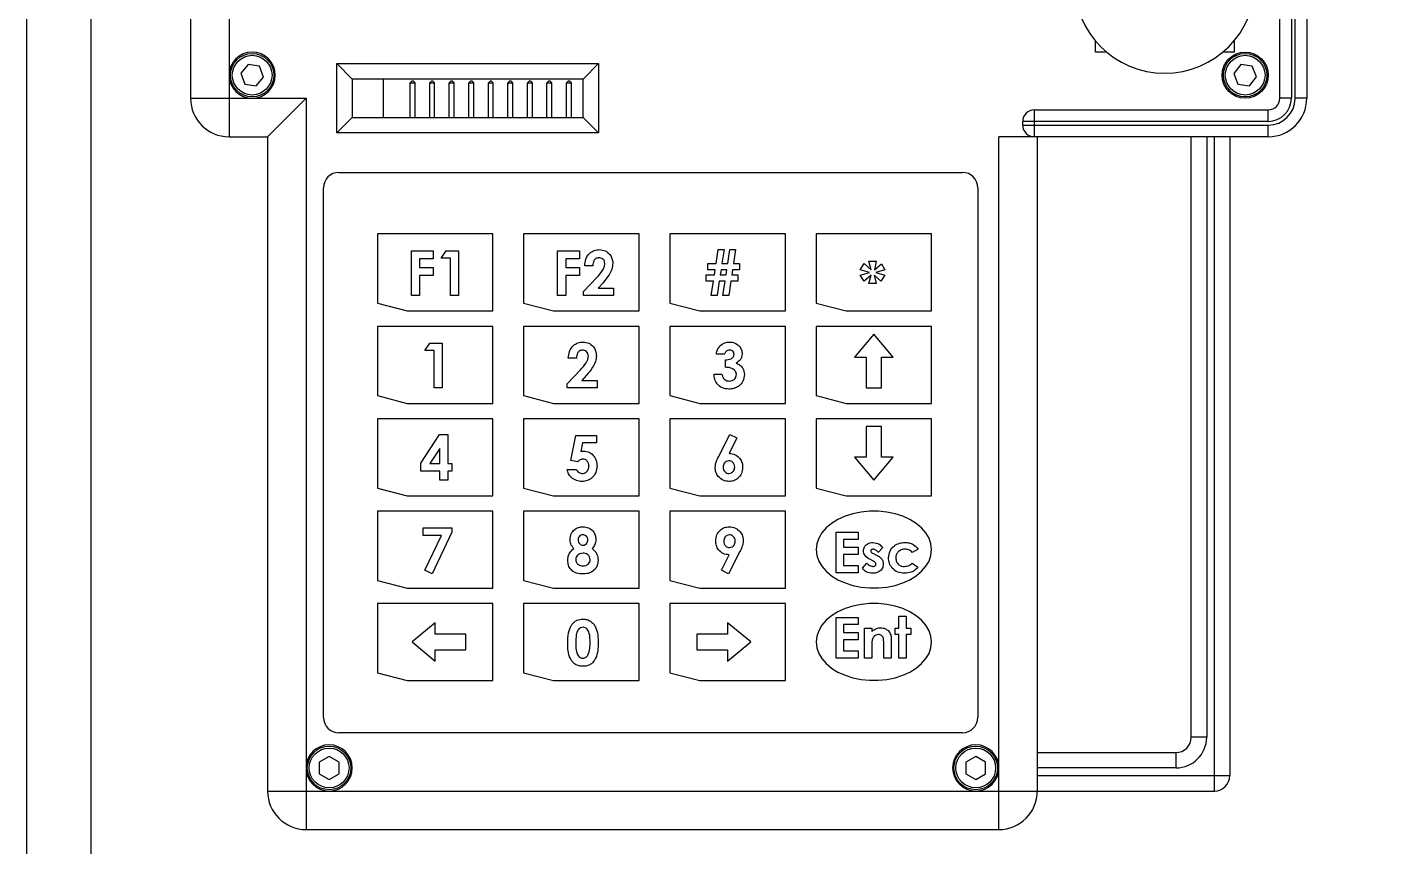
# Model space of a CAD drawing. Header units: millimetres. Extents: x 6 to 656, y 5 to 302.
# Drawn here: x 6 to 111, y 127.9 to 191.7 of the extents above; entities that cross this region are included whole.
import ezdxf

# ---------------------------------------------------------------- set-up
doc = ezdxf.new("R2010")
doc.units = ezdxf.units.MM

msp = doc.modelspace()

# ---------------------------------------------------------------- linework, layer by layer
at = {"color": 7, "linetype": 'Continuous', "lineweight": 25}
for p, q in [((21.74, 231.15), (21.74, 183.15)), ((18.74, 228.15), (18.74, 186.15)), ((103.64, 186.15), (103.64, 228.15)), ((104.54, 228.15), (104.54, 186.15)), ((104.84, 186.15), (104.84, 228.15)), ((105.74, 228.15), (105.74, 186.15)), ((89.27, 189.75), (89.27, 190.62)), ((100.07, 190.62), (100.07, 189.75)), ((90.13, 189.75), (89.27, 189.75)), ((100.07, 189.75), (99.2, 189.75)), ((23.22, 188.79), (22.65, 188.1)), ((22.65, 188.1), (22.97, 187.26)), ((24.1, 188.64), (23.22, 188.79)), ((24.42, 187.8), (24.1, 188.64)), ((30.14, 183.45), (30.14, 188.85)), ((30.14, 188.85), (50.54, 188.85)), ((30.14, 188.85), (31.34, 187.65)), ((50.54, 188.85), (49.34, 187.65)), ((50.54, 188.85), (50.54, 183.45)), ((100.61, 188.78), (100.05, 188.08)), ((100.05, 188.08), (100.38, 187.25)), ((101.49, 188.65), (100.61, 188.78)), ((101.82, 187.82), (101.49, 188.65)), ((22.97, 187.26), (23.85, 187.11)), ((23.85, 187.11), (24.42, 187.8)), ((49.34, 187.65), (31.34, 187.65)), ((31.34, 187.65), (31.34, 184.65)), ((33.74, 187.65), (33.74, 184.65)), ((35.99, 187.47), (35.85, 187.34)), ((35.85, 187.34), (36.24, 187.34)), ((35.85, 184.65), (35.85, 187.34)), ((36.11, 187.47), (35.99, 187.47)), ((36.11, 187.47), (36.24, 187.34)), ((36.24, 184.65), (36.24, 187.34)), ((37.51, 187.47), (37.38, 187.34)), ((37.38, 187.34), (37.76, 187.34)), ((37.38, 184.65), (37.38, 187.34)), ((37.63, 187.47), (37.51, 187.47)), ((37.63, 187.47), (37.76, 187.34)), ((37.76, 184.65), (37.76, 187.34)), ((39.03, 187.47), (38.9, 187.34)), ((38.9, 187.34), (39.29, 187.34)), ((38.9, 184.65), (38.9, 187.34)), ((39.15, 187.47), (39.03, 187.47)), ((39.15, 187.47), (39.29, 187.34)), ((39.29, 184.65), (39.29, 187.34)), ((40.56, 187.47), (40.43, 187.34)), ((40.43, 187.34), (40.81, 187.34)), ((40.43, 184.65), (40.43, 187.34)), ((40.68, 187.47), (40.56, 187.47)), ((40.68, 187.47), (40.81, 187.34)), ((40.81, 184.65), (40.81, 187.34)), ((42.08, 187.47), (41.95, 187.34)), ((41.95, 187.34), (42.33, 187.34)), ((41.95, 184.65), (41.95, 187.34)), ((42.2, 187.47), (42.08, 187.47)), ((42.2, 187.47), (42.33, 187.34)), ((42.33, 184.65), (42.33, 187.34)), ((43.61, 187.47), (43.47, 187.34)), ((43.47, 187.34), (43.86, 187.34)), ((43.47, 184.65), (43.47, 187.34)), ((43.73, 187.47), (43.61, 187.47)), ((43.73, 187.47), (43.86, 187.34)), ((43.86, 184.65), (43.86, 187.34)), ((45.13, 187.47), (45, 187.34)), ((45, 187.34), (45.38, 187.34)), ((45, 184.65), (45, 187.34)), ((45.25, 187.47), (45.13, 187.47)), ((45.25, 187.47), (45.38, 187.34)), ((45.38, 184.65), (45.38, 187.34)), ((46.65, 187.47), (46.52, 187.34)), ((46.52, 187.34), (46.91, 187.34)), ((46.52, 184.65), (46.52, 187.34)), ((46.77, 187.47), (46.65, 187.47)), ((46.77, 187.47), (46.91, 187.34)), ((46.91, 184.65), (46.91, 187.34)), ((48.18, 187.47), (48.05, 187.34)), ((48.05, 187.34), (48.43, 187.34)), ((48.05, 184.65), (48.05, 187.34)), ((48.3, 187.47), (48.18, 187.47)), ((48.3, 187.47), (48.43, 187.34)), ((48.43, 184.65), (48.43, 187.34)), ((49.34, 184.65), (49.34, 187.65)), ((100.38, 187.25), (101.27, 187.12)), ((101.27, 187.12), (101.82, 187.82)), ((18.74, 186.15), (27.74, 186.15)), ((27.74, 186.15), (24.74, 183.15)), ((27.74, 186.15), (27.74, 129.15)), ((104.54, 186.15), (103.64, 186.15)), ((105.74, 186.15), (104.84, 186.15)), ((84.5, 185.25), (84.5, 183.15)), ((84.5, 185.25), (102.74, 185.25)), ((102.74, 184.35), (102.74, 185.25)), ((31.34, 184.65), (30.14, 183.45)), ((31.34, 184.65), (49.34, 184.65)), ((49.34, 184.65), (50.54, 183.45)), ((102.74, 184.35), (83.6, 184.35)), ((83.6, 184.05), (83.6, 184.35)), ((83.6, 184.05), (102.74, 184.05)), ((102.74, 183.15), (102.74, 184.05)), ((21.74, 183.15), (24.74, 183.15)), ((24.74, 183.15), (24.74, 132.15)), ((50.54, 183.45), (30.14, 183.45)), ((102.74, 183.15), (81.74, 183.15)), ((81.74, 129.15), (81.74, 183.15)), ((84.74, 183.15), (84.74, 132.15)), ((96.74, 136.35), (96.74, 183.15)), ((97.94, 183.15), (97.94, 136.35)), ((98.54, 132.15), (98.54, 183.15)), ((99.74, 183.15), (99.74, 133.35)), ((30.3, 180.37), (78.9, 180.37)), ((29.1, 137.89), (29.1, 179.17)), ((80.1, 179.17), (80.1, 137.89)), ((42.3, 175.57), (33.3, 175.57)), ((33.3, 175.57), (33.3, 170.17)), ((42.3, 169.57), (42.3, 175.57)), ((53.7, 175.57), (44.7, 175.57)), ((44.7, 175.57), (44.7, 170.17)), ((53.7, 169.57), (53.7, 175.57)), ((56.1, 175.57), (56.1, 170.17)), ((65.1, 175.57), (56.1, 175.57)), ((65.1, 169.57), (65.1, 175.57)), ((67.5, 175.57), (67.5, 170.17)), ((76.5, 175.57), (67.5, 175.57)), ((76.5, 169.57), (76.5, 175.57)), ((59.71, 173.27), (59.87, 174.35)), ((59.87, 174.35), (60.32, 174.35)), ((60.32, 174.35), (60.16, 173.27)), ((60.61, 173.27), (60.77, 174.35)), ((60.77, 174.35), (61.22, 174.35)), ((61.22, 174.35), (61.06, 173.27)), ((35.95, 170.77), (35.95, 174.26)), ((35.95, 174.26), (37.66, 174.26)), ((37.66, 173.63), (36.58, 173.63)), ((36.58, 173.63), (36.58, 172.96)), ((37.66, 174.26), (37.66, 173.63)), ((38.28, 173.68), (38.66, 174.26)), ((39, 173.68), (38.28, 173.68)), ((38.66, 174.26), (39.63, 174.26)), ((39, 170.77), (39, 173.68)), ((39.63, 174.26), (39.63, 170.77)), ((47.35, 174.26), (49.06, 174.26)), ((47.35, 170.77), (47.35, 174.26)), ((49.06, 173.63), (47.98, 173.63)), ((47.98, 173.63), (47.98, 172.96)), ((49.06, 174.26), (49.06, 173.63)), ((59.07, 172.78), (59.07, 173.27)), ((59.07, 173.27), (59.71, 173.27)), ((60.16, 173.27), (60.61, 173.27)), ((61.06, 173.27), (61.53, 173.27)), ((61.53, 173.27), (61.53, 172.78)), ((70.94, 172.78), (71.25, 173.27)), ((71.25, 173.27), (71.78, 172.78)), ((71.61, 173.45), (72.19, 173.45)), ((71.78, 172.78), (71.61, 173.45)), ((72.19, 173.45), (72.04, 172.78)), ((72.04, 172.78), (72.59, 173.25)), ((72.59, 173.25), (72.86, 172.78)), ((36.58, 172.96), (37.66, 172.96)), ((37.66, 172.33), (36.58, 172.33)), ((36.58, 172.33), (36.58, 170.77)), ((37.66, 172.96), (37.66, 172.33)), ((47.98, 172.96), (49.06, 172.96)), ((49.06, 172.33), (47.98, 172.33)), ((47.98, 172.33), (47.98, 170.77)), ((49.06, 172.96), (49.06, 172.33)), ((50.09, 173.1), (49.46, 173.1)), ((58.94, 171.89), (58.94, 172.38)), ((58.94, 172.38), (59.58, 172.38)), ((59.64, 172.78), (59.07, 172.78)), ((59.58, 172.38), (59.64, 172.78)), ((60.09, 172.78), (60.03, 172.38)), ((60.03, 172.38), (60.48, 172.38)), ((60.54, 172.78), (60.09, 172.78)), ((60.48, 172.38), (60.54, 172.78)), ((60.99, 172.78), (60.93, 172.38)), ((60.93, 172.38), (61.4, 172.38)), ((61.53, 172.78), (60.99, 172.78)), ((61.4, 172.38), (61.4, 171.89)), ((71.65, 172.58), (70.94, 172.78)), ((70.94, 172.37), (71.65, 172.58)), ((71.25, 171.89), (70.94, 172.37)), ((71.78, 172.37), (71.25, 171.89)), ((71.61, 171.7), (71.78, 172.37)), ((72.55, 171.89), (72.03, 172.37)), ((72.03, 172.37), (72.19, 171.7)), ((72.86, 172.78), (72.15, 172.58)), ((72.15, 172.58), (72.86, 172.37)), ((72.86, 172.37), (72.55, 171.89)), ((49.37, 171.08), (50.4, 172.19)), ((50.89, 171.77), (50.52, 171.35)), ((50.52, 171.35), (51.7, 171.35)), ((51.7, 171.35), (51.7, 170.77)), ((59.5, 171.89), (58.94, 171.89)), ((59.33, 170.77), (59.5, 171.89)), ((59.95, 171.89), (59.79, 170.77)), ((60.4, 171.89), (59.95, 171.89)), ((60.23, 170.77), (60.4, 171.89)), ((60.85, 171.89), (60.69, 170.77)), ((61.4, 171.89), (60.85, 171.89)), ((72.19, 171.7), (71.61, 171.7)), ((33.3, 170.17), (35.63, 169.57)), ((36.58, 170.77), (35.95, 170.77)), ((39.63, 170.77), (39, 170.77)), ((44.7, 170.17), (47.03, 169.57)), ((47.98, 170.77), (47.35, 170.77)), ((49.37, 170.77), (49.37, 171.08)), ((51.7, 170.77), (49.37, 170.77)), ((56.1, 170.17), (58.43, 169.57)), ((59.79, 170.77), (59.33, 170.77)), ((60.69, 170.77), (60.23, 170.77)), ((67.5, 170.17), (69.83, 169.57)), ((35.63, 169.57), (42.3, 169.57)), ((47.03, 169.57), (53.7, 169.57)), ((58.43, 169.57), (65.1, 169.57)), ((69.83, 169.57), (76.5, 169.57)), ((33.3, 168.37), (33.3, 162.97)), ((42.3, 168.37), (33.3, 168.37)), ((42.3, 162.37), (42.3, 168.37)), ((53.7, 168.37), (44.7, 168.37)), ((44.7, 168.37), (44.7, 162.97)), ((53.7, 162.37), (53.7, 168.37)), ((65.1, 168.37), (56.1, 168.37)), ((56.1, 168.37), (56.1, 162.97)), ((65.1, 162.37), (65.1, 168.37)), ((67.5, 168.37), (67.5, 162.97)), ((76.5, 168.37), (67.5, 168.37)), ((76.5, 162.37), (76.5, 168.37)), ((37, 166.48), (37.38, 167.06)), ((37.38, 167.06), (38.35, 167.06)), ((38.35, 167.06), (38.35, 163.57)), ((72, 167.77), (70.5, 165.97)), ((73.5, 165.97), (72, 167.77)), ((37.72, 166.48), (37, 166.48)), ((37.72, 163.57), (37.72, 166.48)), ((60.34, 166.21), (59.72, 166.21)), ((70.5, 165.97), (71.4, 165.97)), ((71.4, 165.97), (71.4, 163.57)), ((72.6, 165.97), (73.5, 165.97)), ((72.6, 163.57), (72.6, 165.97)), ((48.09, 163.88), (49.13, 164.99)), ((48.81, 165.9), (48.18, 165.9)), ((60.43, 165.18), (60.43, 165.76)), ((48.09, 163.57), (48.09, 163.88)), ((49.61, 164.57), (49.24, 164.15)), ((49.24, 164.15), (50.42, 164.15)), ((50.42, 164.15), (50.42, 163.57)), ((59.54, 164.64), (60.16, 164.64)), ((33.3, 162.97), (35.63, 162.37)), ((38.35, 163.57), (37.72, 163.57)), ((44.7, 162.97), (47.03, 162.37)), ((50.42, 163.57), (48.09, 163.57)), ((56.1, 162.97), (58.43, 162.37)), ((67.5, 162.97), (69.83, 162.37)), ((71.4, 163.57), (72.6, 163.57)), ((35.63, 162.37), (42.3, 162.37)), ((47.03, 162.37), (53.7, 162.37)), ((58.43, 162.37), (65.1, 162.37)), ((69.83, 162.37), (76.5, 162.37)), ((33.3, 161.17), (33.3, 155.77)), ((42.3, 161.17), (33.3, 161.17)), ((42.3, 155.17), (42.3, 161.17)), ((44.7, 161.17), (44.7, 155.77)), ((53.7, 161.17), (44.7, 161.17)), ((53.7, 155.17), (53.7, 161.17)), ((65.1, 161.17), (56.1, 161.17)), ((56.1, 161.17), (56.1, 155.77)), ((65.1, 155.17), (65.1, 161.17)), ((76.5, 161.17), (67.5, 161.17)), ((67.5, 161.17), (67.5, 155.77)), ((76.5, 155.17), (76.5, 161.17)), ((36.69, 157.72), (38.14, 159.95)), ((38.14, 159.95), (38.8, 159.95)), ((38.8, 159.95), (38.8, 157.67)), ((48.37, 157.92), (48.78, 159.86)), ((48.78, 159.86), (50.37, 159.86)), ((50.37, 159.86), (50.37, 159.28)), ((59.89, 158.21), (60.78, 159.95)), ((61.33, 159.67), (60.72, 158.47)), ((60.78, 159.95), (61.33, 159.67)), ((72.6, 160.57), (71.4, 160.57)), ((71.4, 160.57), (71.4, 158.17)), ((72.6, 158.17), (72.6, 160.57)), ((38.17, 158.85), (37.4, 157.67)), ((38.17, 157.67), (38.17, 158.85)), ((49.28, 159.28), (49.15, 158.62)), ((50.37, 159.28), (49.28, 159.28)), ((36.69, 157.08), (36.69, 157.72)), ((37.4, 157.67), (38.17, 157.67)), ((38.8, 157.67), (39.11, 157.67)), ((39.11, 157.67), (39.11, 157.08)), ((48.9, 157.8), (48.37, 157.92)), ((70.5, 158.17), (72, 156.37)), ((71.4, 158.17), (70.5, 158.17)), ((72, 156.37), (73.5, 158.17)), ((73.5, 158.17), (72.6, 158.17)), ((38.17, 157.08), (36.69, 157.08)), ((38.17, 156.37), (38.17, 157.08)), ((39.11, 157.08), (38.8, 157.08)), ((38.8, 157.08), (38.8, 156.37)), ((48.09, 157.22), (48.81, 157.22)), ((33.3, 155.77), (35.63, 155.17)), ((38.8, 156.37), (38.17, 156.37)), ((44.7, 155.77), (47.03, 155.17)), ((56.1, 155.77), (58.43, 155.17)), ((67.5, 155.77), (69.83, 155.17)), ((35.63, 155.17), (42.3, 155.17)), ((47.03, 155.17), (53.7, 155.17)), ((58.43, 155.17), (65.1, 155.17)), ((69.83, 155.17), (76.5, 155.17)), ((33.3, 153.97), (33.3, 148.57)), ((42.3, 153.97), (33.3, 153.97)), ((42.3, 147.97), (42.3, 153.97)), ((44.7, 153.97), (44.7, 148.57)), ((53.7, 153.97), (44.7, 153.97)), ((53.7, 147.97), (53.7, 153.97)), ((56.1, 153.97), (56.1, 148.57)), ((65.1, 153.97), (56.1, 153.97)), ((65.1, 147.97), (65.1, 153.97)), ((36.87, 152.08), (36.87, 152.66)), ((36.87, 152.66), (39.11, 152.66)), ((39.11, 152.33), (37.57, 149.08)), ((39.11, 152.66), (39.11, 152.33)), ((69.07, 152.34), (70.78, 152.34)), ((69.07, 149.17), (69.07, 152.34)), ((70.78, 152.34), (70.78, 151.77)), ((38.3, 152.08), (36.87, 152.08)), ((37.01, 149.36), (38.3, 152.08)), ((69.64, 151.77), (69.64, 151.16)), ((70.78, 151.77), (69.64, 151.77)), ((60.11, 149.36), (60.72, 150.56)), ((61.56, 150.82), (60.67, 149.08)), ((69.64, 151.16), (70.78, 151.16)), ((70.78, 150.59), (69.64, 150.59)), ((69.64, 150.59), (69.64, 149.74)), ((70.78, 151.16), (70.78, 150.59)), ((71.92, 150.09), (71.73, 150.19)), ((71.96, 150.67), (72.16, 150.56)), ((72.69, 151.13), (72.34, 150.75)), ((75.46, 151.01), (74.99, 150.75)), ((37.57, 149.08), (37.01, 149.36)), ((60.67, 149.08), (60.11, 149.36)), ((70.78, 149.17), (69.07, 149.17)), ((69.64, 149.74), (70.78, 149.74)), ((70.78, 149.74), (70.78, 149.17)), ((71.1, 149.52), (71.45, 149.9)), ((74.98, 149.9), (75.42, 149.6)), ((33.3, 148.57), (35.63, 147.97)), ((44.7, 148.57), (47.03, 147.97)), ((56.1, 148.57), (58.43, 147.97)), ((35.63, 147.97), (42.3, 147.97)), ((47.03, 147.97), (53.7, 147.97)), ((58.43, 147.97), (65.1, 147.97)), ((42.3, 146.77), (33.3, 146.77)), ((33.3, 146.77), (33.3, 141.37)), ((42.3, 140.77), (42.3, 146.77)), ((44.7, 146.77), (44.7, 141.37)), ((53.7, 146.77), (44.7, 146.77)), ((53.7, 140.77), (53.7, 146.77)), ((56.1, 146.77), (56.1, 141.37)), ((65.1, 146.77), (56.1, 146.77)), ((65.1, 140.77), (65.1, 146.77)), ((37.8, 145.27), (36, 143.77)), ((37.8, 144.37), (37.8, 145.27)), ((60.6, 145.27), (60.6, 144.37)), ((62.4, 143.77), (60.6, 145.27)), ((69.07, 142.52), (69.07, 145.69)), ((69.07, 145.69), (70.78, 145.69)), ((69.64, 145.12), (69.64, 144.51)), ((70.78, 145.12), (69.64, 145.12)), ((70.78, 145.69), (70.78, 145.12)), ((73.95, 145.77), (74.52, 145.77)), ((73.95, 144.84), (73.95, 145.77)), ((74.52, 145.77), (74.52, 144.84)), ((40.2, 144.37), (37.8, 144.37)), ((40.2, 143.17), (40.2, 144.37)), ((58.2, 144.37), (58.2, 143.17)), ((60.6, 144.37), (58.2, 144.37)), ((69.64, 144.51), (70.78, 144.51)), ((70.78, 143.94), (69.64, 143.94)), ((69.64, 143.94), (69.64, 143.09)), ((70.78, 144.51), (70.78, 143.94)), ((71.27, 144.84), (71.84, 144.84)), ((71.27, 142.52), (71.27, 144.84)), ((71.84, 144.84), (71.84, 144.59)), ((73.34, 144.04), (73.34, 142.52)), ((73.67, 144.84), (73.95, 144.84)), ((73.67, 144.35), (73.67, 144.84)), ((73.95, 144.35), (73.67, 144.35)), ((73.95, 142.52), (73.95, 144.35)), ((74.52, 144.84), (74.89, 144.84)), ((74.89, 144.35), (74.52, 144.35)), ((74.52, 144.35), (74.52, 142.52)), ((74.89, 144.84), (74.89, 144.35)), ((36, 143.77), (37.8, 142.27)), ((37.8, 143.17), (40.2, 143.17)), ((37.8, 142.27), (37.8, 143.17)), ((58.2, 143.17), (60.6, 143.17)), ((60.6, 142.27), (62.4, 143.77)), ((60.6, 143.17), (60.6, 142.27)), ((69.64, 143.09), (70.78, 143.09)), ((70.78, 143.09), (70.78, 142.52)), ((71.84, 143.44), (71.84, 142.52)), ((72.77, 142.52), (72.77, 143.52)), ((70.78, 142.52), (69.07, 142.52)), ((71.84, 142.52), (71.27, 142.52)), ((73.34, 142.52), (72.77, 142.52)), ((74.52, 142.52), (73.95, 142.52)), ((33.3, 141.37), (35.63, 140.77)), ((35.63, 140.77), (42.3, 140.77)), ((44.7, 141.37), (47.03, 140.77)), ((47.03, 140.77), (53.7, 140.77)), ((56.1, 141.37), (58.43, 140.77)), ((58.43, 140.77), (65.1, 140.77)), ((78.9, 136.69), (30.3, 136.69)), ((97.94, 136.35), (96.74, 136.35)), ((29.54, 134.84), (28.76, 134.4)), ((30.31, 134.4), (29.54, 134.84)), ((79.94, 134.84), (79.16, 134.4)), ((80.71, 134.4), (79.94, 134.84)), ((84.74, 135.15), (95.54, 135.15)), ((95.54, 135.15), (95.54, 133.95)), ((28.76, 134.4), (28.76, 133.5)), ((28.76, 133.5), (29.54, 133.06)), ((29.54, 133.06), (30.31, 133.5)), ((30.31, 133.5), (30.31, 134.4)), ((79.16, 134.4), (79.16, 133.5)), ((79.16, 133.5), (79.94, 133.06)), ((79.94, 133.06), (80.71, 133.5)), ((80.71, 133.5), (80.71, 134.4)), ((95.54, 133.95), (84.74, 133.95)), ((84.74, 133.35), (99.74, 133.35)), ((24.74, 132.15), (98.54, 132.15)), ((27.74, 129.15), (81.74, 129.15))]:
    msp.add_line(p, q, dxfattribs=at)
for points in [[(215.99, 301.96), (215.99, 4.96), (5.99, 4.96), (5.99, 301.96)], [(210.99, 296.96), (210.99, 9.96), (10.99, 9.96), (10.99, 296.96)]]:
    msp.add_lwpolyline(points, close=True)
at = {"color": 7, "linetype": 'Continuous', "lineweight": 25, "flags": 128}
for points in [[(76.5, 150.97), (76.45, 151.41), (76.3, 151.85), (76.06, 152.27), (75.72, 152.66), (75.3, 153.01), (74.81, 153.31), (74.25, 153.57), (73.65, 153.76), (73, 153.89), (72.34, 153.96), (71.67, 153.96), (71, 153.89), (70.36, 153.76), (69.75, 153.57), (69.2, 153.31), (68.7, 153.01), (68.28, 152.66), (67.95, 152.27), (67.7, 151.85), (67.55, 151.41), (67.5, 150.97), (67.55, 150.52), (67.7, 150.08), (67.95, 149.67), (68.28, 149.28), (68.7, 148.93), (69.2, 148.62), (69.75, 148.37), (70.36, 148.17), (71, 148.04), (71.67, 147.98), (72.34, 147.98), (73, 148.04), (73.65, 148.17), (74.25, 148.37), (74.81, 148.62), (75.3, 148.93), (75.72, 149.28), (76.06, 149.67), (76.3, 150.08), (76.45, 150.52), (76.5, 150.97)], [(76.5, 143.77), (76.45, 144.21), (76.3, 144.65), (76.06, 145.07), (75.72, 145.46), (75.3, 145.81), (74.81, 146.11), (74.25, 146.37), (73.65, 146.56), (73, 146.69), (72.34, 146.76), (71.67, 146.76), (71, 146.69), (70.36, 146.56), (69.75, 146.37), (69.2, 146.11), (68.7, 145.81), (68.28, 145.46), (67.95, 145.07), (67.7, 144.65), (67.55, 144.21), (67.5, 143.77), (67.55, 143.32), (67.7, 142.88), (67.95, 142.47), (68.28, 142.08), (68.7, 141.73), (69.2, 141.42), (69.75, 141.17), (70.36, 140.97), (71, 140.84), (71.67, 140.78), (72.34, 140.78), (73, 140.84), (73.65, 140.97), (74.25, 141.17), (74.81, 141.42), (75.3, 141.73), (75.72, 142.08), (76.06, 142.47), (76.3, 142.88), (76.45, 143.32), (76.5, 143.77)]]:
    msp.add_lwpolyline(points, dxfattribs=at)
at = {"color": 7, "linetype": 'Continuous', "lineweight": 25}
for centre, radius in [((23.54, 187.95), 1.7), ((23.54, 187.95), 1.55), ((100.94, 187.95), 1.8), ((100.94, 187.95), 1.7), ((100.94, 187.95), 1.55), ((29.54, 133.95), 1.7), ((29.54, 133.95), 1.55), ((79.94, 133.95), 1.7), ((79.94, 133.95), 1.55)]:
    msp.add_circle(centre, radius, dxfattribs=at)
for centre, radius, start, end in [((94.67, 195.15), 7.05, 180, 0), ((23.54, 187.95), 1.8, 270, 180), ((23.54, 187.95), 1.8, 180, 270), ((21.74, 186.15), 3, 180, 270), ((102.74, 186.15), 2.1, 270, 0), ((102.74, 186.15), 1.8, 270, 0), ((102.74, 186.15), 0.9, 270, 0), ((102.74, 186.15), 3, 270, 0), ((84.5, 184.35), 0.9, 90, 180), ((84.5, 184.05), 0.9, 180, 270), ((30.3, 179.17), 1.2, 90, 180), ((78.9, 179.17), 1.2, 0, 90), ((30.3, 137.89), 1.2, 180, 270), ((78.9, 137.89), 1.2, 270, 0), ((29.54, 133.95), 1.8, 270, 180), ((79.94, 133.95), 1.8, 0, 270), ((95.54, 136.35), 2.4, 270, 0), ((95.54, 136.35), 1.2, 270, 0), ((29.54, 133.95), 1.8, 180, 270), ((79.94, 133.95), 1.8, 270, 0), ((98.54, 133.35), 1.2, 270, 0), ((27.74, 132.15), 3, 180, 270), ((81.74, 132.15), 3, 270, 0)]:
    msp.add_arc(centre, radius, start, end, dxfattribs=at)
for points, knots in [([(49.46, 173.1), (49.48, 173.27), (49.52, 173.63), (49.79, 174.06), (50.19, 174.31), (50.47, 174.34), (50.61, 174.35)], [0, 0, 0, 0, 0.280638, 0.559928, 0.779782, 1, 1, 1, 1]), ([(50.61, 174.35), (50.76, 174.33), (51.07, 174.3), (51.41, 174.01), (51.61, 173.66), (51.64, 173.42), (51.65, 173.3)], [0, 0, 0, 0, 0.279748, 0.558964, 0.779633, 1, 1, 1, 1]), ([(50.57, 173.72), (50.49, 173.71), (50.32, 173.68), (50.13, 173.44), (50.1, 173.22), (50.09, 173.1)], [0, 0, 0, 0, 0.278755, 0.559273, 1, 1, 1, 1]), ([(50.4, 172.19), (50.57, 172.36), (50.79, 172.6), (50.99, 172.98), (51.01, 173.17), (51.03, 173.26)], [0, 0, 0, 0, 0.560364, 0.780481, 1, 1, 1, 1]), ([(51.03, 173.26), (51.02, 173.33), (51.01, 173.46), (50.89, 173.62), (50.73, 173.71), (50.62, 173.72), (50.57, 173.72)], [0, 0, 0, 0, 0.279841, 0.559185, 0.779391, 1, 1, 1, 1]), ([(51.65, 173.3), (51.63, 173.14), (51.6, 172.81), (51.32, 172.29), (51.05, 171.96), (50.89, 171.77)], [0, 0, 0, 0, 0.27944, 0.559475, 1, 1, 1, 1]), ([(48.18, 165.9), (48.2, 166.07), (48.24, 166.43), (48.51, 166.86), (48.91, 167.11), (49.19, 167.14), (49.33, 167.15)], [0, 0, 0, 0, 0.280638, 0.559928, 0.779782, 1, 1, 1, 1]), ([(49.33, 167.15), (49.48, 167.13), (49.79, 167.1), (50.14, 166.81), (50.33, 166.46), (50.36, 166.22), (50.37, 166.1)], [0, 0, 0, 0, 0.279748, 0.558964, 0.779633, 1, 1, 1, 1]), ([(59.98, 166.82), (60.11, 166.93), (60.34, 167.12), (60.63, 167.14), (60.75, 167.15)], [0, 0, 0, 0, 0.558864, 1, 1, 1, 1]), ([(60.75, 167.15), (60.89, 167.14), (61.17, 167.11), (61.49, 166.86), (61.7, 166.56), (61.72, 166.34), (61.73, 166.23)], [0, 0, 0, 0, 0.279898, 0.559568, 0.779842, 1, 1, 1, 1]), ([(49.29, 166.52), (49.21, 166.51), (49.04, 166.48), (48.85, 166.24), (48.82, 166.02), (48.81, 165.9)], [0, 0, 0, 0, 0.278755, 0.559273, 1, 1, 1, 1]), ([(49.13, 164.99), (49.29, 165.16), (49.51, 165.4), (49.71, 165.78), (49.74, 165.97), (49.75, 166.06)], [0, 0, 0, 0, 0.560364, 0.780481, 1, 1, 1, 1]), ([(49.75, 166.06), (49.74, 166.13), (49.73, 166.26), (49.61, 166.42), (49.45, 166.51), (49.35, 166.52), (49.29, 166.52)], [0, 0, 0, 0, 0.279841, 0.559185, 0.779391, 1, 1, 1, 1]), ([(50.37, 166.1), (50.36, 165.94), (50.32, 165.61), (50.04, 165.09), (49.77, 164.76), (49.61, 164.57)], [0, 0, 0, 0, 0.27944, 0.559475, 1, 1, 1, 1]), ([(59.72, 166.21), (59.74, 166.34), (59.78, 166.56), (59.92, 166.74), (59.98, 166.82)], [0, 0, 0, 0, 0.560124, 1, 1, 1, 1]), ([(60.75, 166.52), (60.7, 166.52), (60.6, 166.51), (60.44, 166.4), (60.38, 166.28), (60.34, 166.21)], [0, 0, 0, 0, 0.280786, 0.561822, 1, 1, 1, 1]), ([(60.43, 165.76), (60.5, 165.77), (60.65, 165.78), (60.87, 165.84), (61.02, 165.95), (61.09, 166.08), (61.1, 166.16), (61.1, 166.19)], [0, 0, 0, 0, 0.250883, 0.501036, 0.749954, 0.875071, 1, 1, 1, 1]), ([(61.1, 166.19), (61.1, 166.24), (61.09, 166.35), (60.99, 166.46), (60.87, 166.52), (60.79, 166.52), (60.75, 166.52)], [0, 0, 0, 0, 0.279483, 0.558999, 0.779295, 1, 1, 1, 1]), ([(61.73, 166.23), (61.72, 166.15), (61.71, 165.98), (61.56, 165.7), (61.38, 165.58), (61.26, 165.5)], [0, 0, 0, 0, 0.280577, 0.561016, 1, 1, 1, 1]), ([(61.28, 164.61), (61.28, 164.66), (61.27, 164.76), (61.18, 164.93), (60.99, 165.08), (60.72, 165.17), (60.53, 165.17), (60.43, 165.18)], [0, 0, 0, 0, 0.125085, 0.250116, 0.499191, 0.749259, 1, 1, 1, 1]), ([(61.26, 165.5), (61.37, 165.46), (61.57, 165.37), (61.85, 165.07), (61.89, 164.78), (61.91, 164.61)], [0, 0, 0, 0, 0.281058, 0.561784, 1, 1, 1, 1]), ([(60.7, 163.48), (60.53, 163.49), (60.18, 163.53), (59.79, 163.84), (59.58, 164.24), (59.55, 164.51), (59.54, 164.64)], [0, 0, 0, 0, 0.279836, 0.558867, 0.779159, 1, 1, 1, 1]), ([(60.16, 164.64), (60.18, 164.56), (60.21, 164.4), (60.35, 164.22), (60.54, 164.12), (60.67, 164.11), (60.73, 164.1)], [0, 0, 0, 0, 0.280478, 0.559285, 0.77945, 1, 1, 1, 1]), ([(61.91, 164.61), (61.89, 164.43), (61.84, 164.09), (61.51, 163.71), (61.11, 163.51), (60.83, 163.49), (60.7, 163.48)], [0, 0, 0, 0, 0.279288, 0.558901, 0.779272, 1, 1, 1, 1]), ([(60.73, 164.1), (60.81, 164.11), (60.97, 164.13), (61.15, 164.26), (61.26, 164.43), (61.28, 164.55), (61.28, 164.61)], [0, 0, 0, 0, 0.280064, 0.559769, 0.77991, 1, 1, 1, 1]), ([(49.15, 158.62), (49.18, 158.63), (49.26, 158.65), (49.33, 158.65), (49.36, 158.65)], [0, 0, 0, 0, 0.559978, 1, 1, 1, 1]), ([(49.36, 158.65), (49.53, 158.63), (49.86, 158.59), (50.21, 158.26), (50.39, 157.88), (50.41, 157.62), (50.42, 157.49)], [0, 0, 0, 0, 0.279289, 0.55876, 0.779156, 1, 1, 1, 1]), ([(49.31, 158.02), (49.27, 158.02), (49.18, 158.01), (49.03, 157.93), (48.95, 157.85), (48.9, 157.8)], [0, 0, 0, 0, 0.279732, 0.559865, 1, 1, 1, 1]), ([(49.79, 157.47), (49.79, 157.55), (49.77, 157.7), (49.66, 157.88), (49.49, 158), (49.37, 158.02), (49.31, 158.02)], [0, 0, 0, 0, 0.280345, 0.559895, 0.780024, 1, 1, 1, 1]), ([(59.63, 157.37), (59.65, 157.53), (59.69, 157.83), (59.83, 158.09), (59.89, 158.21)], [0, 0, 0, 0, 0.558448, 1, 1, 1, 1]), ([(60.69, 157.89), (60.62, 157.88), (60.49, 157.86), (60.34, 157.72), (60.26, 157.56), (60.26, 157.45), (60.25, 157.4)], [0, 0, 0, 0, 0.279088, 0.558663, 0.779221, 1, 1, 1, 1]), ([(61.15, 157.4), (61.14, 157.47), (61.13, 157.61), (61.01, 157.77), (60.86, 157.88), (60.75, 157.88), (60.69, 157.89)], [0, 0, 0, 0, 0.280039, 0.559763, 0.779845, 1, 1, 1, 1]), ([(60.72, 158.47), (60.88, 158.45), (61.2, 158.41), (61.55, 158.1), (61.75, 157.74), (61.77, 157.49), (61.77, 157.36)], [0, 0, 0, 0, 0.279337, 0.559073, 0.779391, 1, 1, 1, 1]), ([(49.25, 156.28), (49.1, 156.29), (48.8, 156.32), (48.43, 156.56), (48.19, 156.87), (48.12, 157.1), (48.09, 157.22)], [0, 0, 0, 0, 0.279869, 0.559369, 0.779507, 1, 1, 1, 1]), ([(48.81, 157.22), (48.84, 157.17), (48.89, 157.07), (49.05, 156.94), (49.2, 156.92), (49.29, 156.9)], [0, 0, 0, 0, 0.281088, 0.561804, 1, 1, 1, 1]), ([(50.42, 157.49), (50.4, 157.32), (50.37, 156.96), (50.05, 156.56), (49.67, 156.32), (49.39, 156.29), (49.25, 156.28)], [0, 0, 0, 0, 0.279848, 0.559562, 0.779724, 1, 1, 1, 1]), ([(49.29, 156.9), (49.37, 156.92), (49.53, 156.94), (49.69, 157.1), (49.78, 157.28), (49.79, 157.41), (49.79, 157.47)], [0, 0, 0, 0, 0.279088, 0.558757, 0.779144, 1, 1, 1, 1]), ([(60.71, 156.28), (60.55, 156.3), (60.22, 156.33), (59.88, 156.64), (59.66, 156.99), (59.64, 157.24), (59.63, 157.37)], [0, 0, 0, 0, 0.279543, 0.559138, 0.779593, 1, 1, 1, 1]), ([(60.25, 157.4), (60.26, 157.33), (60.27, 157.19), (60.39, 157.03), (60.53, 156.92), (60.64, 156.91), (60.69, 156.9)], [0, 0, 0, 0, 0.280128, 0.559793, 0.780049, 1, 1, 1, 1]), ([(60.69, 156.9), (60.76, 156.91), (60.9, 156.93), (61.05, 157.07), (61.14, 157.23), (61.14, 157.35), (61.15, 157.4)], [0, 0, 0, 0, 0.279201, 0.559004, 0.779409, 1, 1, 1, 1]), ([(61.77, 157.36), (61.76, 157.21), (61.72, 156.89), (61.43, 156.53), (61.08, 156.31), (60.83, 156.29), (60.71, 156.28)], [0, 0, 0, 0, 0.279673, 0.559389, 0.779631, 1, 1, 1, 1]), ([(48.32, 151.77), (48.33, 151.92), (48.37, 152.21), (48.64, 152.55), (48.98, 152.72), (49.21, 152.74), (49.33, 152.75)], [0, 0, 0, 0, 0.279755, 0.558896, 0.779243, 1, 1, 1, 1]), ([(49.33, 152.75), (49.48, 152.74), (49.77, 152.71), (50.11, 152.44), (50.3, 152.11), (50.32, 151.88), (50.33, 151.76)], [0, 0, 0, 0, 0.279881, 0.559084, 0.779553, 1, 1, 1, 1]), ([(59.67, 151.66), (59.69, 151.82), (59.72, 152.14), (60.01, 152.49), (60.36, 152.72), (60.61, 152.74), (60.74, 152.75)], [0, 0, 0, 0, 0.279686, 0.559372, 0.779641, 1, 1, 1, 1]), ([(60.74, 152.75), (60.9, 152.73), (61.22, 152.69), (61.57, 152.39), (61.78, 152.03), (61.81, 151.78), (61.82, 151.66)], [0, 0, 0, 0, 0.279523, 0.559183, 0.779608, 1, 1, 1, 1]), ([(48.61, 151.05), (48.51, 151.17), (48.35, 151.38), (48.33, 151.65), (48.32, 151.77)], [0, 0, 0, 0, 0.559572, 1, 1, 1, 1]), ([(49.31, 152.12), (49.26, 152.12), (49.14, 152.1), (49.02, 151.99), (48.95, 151.86), (48.94, 151.77), (48.94, 151.73)], [0, 0, 0, 0, 0.279499, 0.558852, 0.779278, 1, 1, 1, 1]), ([(48.94, 151.73), (48.95, 151.67), (48.96, 151.55), (49.06, 151.41), (49.19, 151.33), (49.28, 151.32), (49.32, 151.32)], [0, 0, 0, 0, 0.280012, 0.559468, 0.779673, 1, 1, 1, 1]), ([(49.7, 151.73), (49.7, 151.79), (49.69, 151.91), (49.58, 152.04), (49.45, 152.11), (49.36, 152.12), (49.31, 152.12)], [0, 0, 0, 0, 0.279935, 0.559241, 0.779399, 1, 1, 1, 1]), ([(49.32, 151.32), (49.38, 151.32), (49.5, 151.34), (49.63, 151.45), (49.69, 151.59), (49.7, 151.68), (49.7, 151.73)], [0, 0, 0, 0, 0.279482, 0.558703, 0.779123, 1, 1, 1, 1]), ([(50.33, 151.76), (50.31, 151.61), (50.28, 151.34), (50.11, 151.14), (50.03, 151.05)], [0, 0, 0, 0, 0.558157, 1, 1, 1, 1]), ([(60.72, 150.56), (60.56, 150.58), (60.24, 150.62), (59.9, 150.92), (59.7, 151.28), (59.68, 151.54), (59.67, 151.66)], [0, 0, 0, 0, 0.279345, 0.559075, 0.779397, 1, 1, 1, 1]), ([(60.75, 152.12), (60.68, 152.11), (60.54, 152.09), (60.39, 151.95), (60.31, 151.79), (60.3, 151.68), (60.3, 151.63)], [0, 0, 0, 0, 0.279201, 0.55899, 0.77938, 1, 1, 1, 1]), ([(60.3, 151.63), (60.3, 151.56), (60.32, 151.42), (60.43, 151.25), (60.59, 151.15), (60.7, 151.14), (60.75, 151.14)], [0, 0, 0, 0, 0.280008, 0.559527, 0.779683, 1, 1, 1, 1]), ([(61.19, 151.62), (61.19, 151.69), (61.17, 151.83), (61.06, 151.99), (60.91, 152.1), (60.81, 152.12), (60.75, 152.12)], [0, 0, 0, 0, 0.280121, 0.559899, 0.780077, 1, 1, 1, 1]), ([(60.75, 151.14), (60.82, 151.15), (60.96, 151.16), (61.1, 151.3), (61.18, 151.46), (61.19, 151.57), (61.19, 151.62)], [0, 0, 0, 0, 0.27912, 0.558783, 0.77933, 1, 1, 1, 1]), ([(61.82, 151.66), (61.8, 151.49), (61.75, 151.2), (61.62, 150.94), (61.56, 150.82)], [0, 0, 0, 0, 0.558418, 1, 1, 1, 1]), ([(71.18, 150.88), (71.2, 150.98), (71.23, 151.19), (71.45, 151.4), (71.69, 151.51), (71.85, 151.52), (71.93, 151.53)], [0, 0, 0, 0, 0.278826, 0.558527, 0.779035, 1, 1, 1, 1]), ([(71.93, 151.53), (72.1, 151.5), (72.4, 151.46), (72.6, 151.23), (72.69, 151.13)], [0, 0, 0, 0, 0.558603, 1, 1, 1, 1]), ([(73.14, 150.32), (73.16, 150.5), (73.21, 150.87), (73.56, 151.27), (73.98, 151.49), (74.27, 151.52), (74.42, 151.53)], [0, 0, 0, 0, 0.279447, 0.558804, 0.779297, 1, 1, 1, 1]), ([(74.42, 151.53), (74.53, 151.52), (74.76, 151.51), (75.14, 151.36), (75.34, 151.15), (75.46, 151.01)], [0, 0, 0, 0, 0.280818, 0.561409, 1, 1, 1, 1]), ([(48.14, 150.15), (48.14, 150.24), (48.16, 150.44), (48.3, 150.77), (48.49, 150.94), (48.61, 151.05)], [0, 0, 0, 0, 0.280429, 0.560709, 1, 1, 1, 1]), ([(49.33, 150.69), (49.25, 150.68), (49.1, 150.67), (48.91, 150.55), (48.78, 150.39), (48.77, 150.26), (48.76, 150.2)], [0, 0, 0, 0, 0.28034, 0.560179, 0.780262, 1, 1, 1, 1]), ([(48.76, 150.2), (48.77, 150.12), (48.79, 149.97), (48.95, 149.8), (49.14, 149.72), (49.26, 149.71), (49.32, 149.7)], [0, 0, 0, 0, 0.279089, 0.558576, 0.779047, 1, 1, 1, 1]), ([(49.32, 149.7), (49.4, 149.71), (49.56, 149.72), (49.75, 149.84), (49.87, 150), (49.88, 150.13), (49.88, 150.19)], [0, 0, 0, 0, 0.280644, 0.560027, 0.779891, 1, 1, 1, 1]), ([(49.88, 150.19), (49.87, 150.27), (49.85, 150.42), (49.7, 150.59), (49.52, 150.68), (49.39, 150.69), (49.33, 150.69)], [0, 0, 0, 0, 0.279264, 0.55884, 0.779192, 1, 1, 1, 1]), ([(50.03, 151.05), (50.11, 150.99), (50.27, 150.86), (50.46, 150.56), (50.49, 150.3), (50.51, 150.15)], [0, 0, 0, 0, 0.280582, 0.561121, 1, 1, 1, 1]), ([(71.73, 150.19), (71.58, 150.28), (71.37, 150.4), (71.2, 150.67), (71.19, 150.81), (71.18, 150.88)], [0, 0, 0, 0, 0.559029, 0.779579, 1, 1, 1, 1]), ([(71.96, 151), (71.93, 151), (71.88, 151), (71.81, 150.97), (71.76, 150.92), (71.76, 150.88), (71.75, 150.86)], [0, 0, 0, 0, 0.281077, 0.56121, 0.780983, 1, 1, 1, 1]), ([(71.75, 150.86), (71.76, 150.83), (71.77, 150.77), (71.86, 150.72), (71.92, 150.69), (71.96, 150.67)], [0, 0, 0, 0, 0.277696, 0.558221, 1, 1, 1, 1]), ([(72.34, 150.75), (72.28, 150.82), (72.2, 150.91), (72.06, 150.99), (71.99, 150.99), (71.96, 151)], [0, 0, 0, 0, 0.560093, 0.78033, 1, 1, 1, 1]), ([(72.16, 150.56), (72.24, 150.52), (72.41, 150.43), (72.6, 150.27), (72.72, 150.05), (72.73, 149.91), (72.73, 149.83)], [0, 0, 0, 0, 0.280594, 0.56031, 0.780017, 1, 1, 1, 1]), ([(74.4, 149.13), (74.22, 149.14), (73.85, 149.17), (73.43, 149.48), (73.18, 149.89), (73.15, 150.18), (73.14, 150.32)], [0, 0, 0, 0, 0.280293, 0.559321, 0.779679, 1, 1, 1, 1]), ([(74.42, 151), (74.32, 150.99), (74.11, 150.97), (73.87, 150.79), (73.73, 150.56), (73.71, 150.4), (73.71, 150.32)], [0, 0, 0, 0, 0.280155, 0.559369, 0.779478, 1, 1, 1, 1]), ([(73.71, 150.32), (73.72, 150.22), (73.74, 150.02), (73.92, 149.79), (74.15, 149.67), (74.31, 149.66), (74.39, 149.66)], [0, 0, 0, 0, 0.279849, 0.559013, 0.779218, 1, 1, 1, 1]), ([(74.99, 150.75), (74.9, 150.84), (74.73, 150.98), (74.52, 150.99), (74.42, 151)], [0, 0, 0, 0, 0.559003, 1, 1, 1, 1]), ([(49.33, 149.08), (49.16, 149.08), (48.82, 149.1), (48.4, 149.36), (48.17, 149.74), (48.15, 150.01), (48.14, 150.15)], [0, 0, 0, 0, 0.280898, 0.559223, 0.779506, 1, 1, 1, 1]), ([(50.51, 150.15), (50.49, 149.98), (50.44, 149.64), (50.13, 149.27), (49.73, 149.09), (49.46, 149.08), (49.33, 149.08)], [0, 0, 0, 0, 0.27962, 0.558804, 0.778976, 1, 1, 1, 1]), ([(71.9, 149.13), (71.73, 149.15), (71.41, 149.18), (71.2, 149.41), (71.1, 149.52)], [0, 0, 0, 0, 0.558975, 1, 1, 1, 1]), ([(71.45, 149.9), (71.52, 149.83), (71.66, 149.71), (71.84, 149.67), (71.92, 149.66)], [0, 0, 0, 0, 0.560464, 1, 1, 1, 1]), ([(72.73, 149.83), (72.72, 149.72), (72.69, 149.49), (72.45, 149.26), (72.17, 149.14), (71.99, 149.13), (71.9, 149.13)], [0, 0, 0, 0, 0.279011, 0.558366, 0.778946, 1, 1, 1, 1]), ([(72.16, 149.83), (72.15, 149.87), (72.14, 149.94), (72.04, 150.02), (71.96, 150.06), (71.92, 150.09)], [0, 0, 0, 0, 0.277544, 0.55818, 1, 1, 1, 1]), ([(71.92, 149.66), (71.95, 149.66), (72.01, 149.66), (72.09, 149.7), (72.15, 149.76), (72.16, 149.81), (72.16, 149.83)], [0, 0, 0, 0, 0.280836, 0.560873, 0.780885, 1, 1, 1, 1]), ([(74.39, 149.66), (74.51, 149.67), (74.74, 149.68), (74.9, 149.83), (74.98, 149.9)], [0, 0, 0, 0, 0.559948, 1, 1, 1, 1]), ([(75.42, 149.6), (75.35, 149.51), (75.2, 149.35), (74.85, 149.16), (74.57, 149.14), (74.4, 149.13)], [0, 0, 0, 0, 0.280349, 0.560553, 1, 1, 1, 1]), ([(48.14, 143.68), (48.14, 143.95), (48.14, 144.44), (48.34, 144.88), (48.42, 145.07)], [0, 0, 0, 0, 0.561096, 1, 1, 1, 1]), ([(48.42, 145.07), (48.48, 145.15), (48.6, 145.31), (48.9, 145.51), (49.16, 145.53), (49.31, 145.55)], [0, 0, 0, 0, 0.280732, 0.561109, 1, 1, 1, 1]), ([(49.33, 144.92), (49.26, 144.91), (49.14, 144.9), (48.93, 144.74), (48.81, 144.43), (48.77, 144.05), (48.76, 143.8), (48.76, 143.67)], [0, 0, 0, 0, 0.124805, 0.249479, 0.498263, 0.749007, 1, 1, 1, 1]), ([(49.31, 145.55), (49.42, 145.54), (49.62, 145.53), (49.91, 145.4), (50.15, 145.2), (50.37, 144.84), (50.5, 144.33), (50.5, 143.92), (50.51, 143.71)], [0, 0, 0, 0, 0.125048, 0.249911, 0.374751, 0.499824, 0.749491, 1, 1, 1, 1]), ([(49.88, 143.71), (49.88, 143.96), (49.88, 144.33), (49.71, 144.73), (49.51, 144.9), (49.39, 144.91), (49.33, 144.92)], [0, 0, 0, 0, 0.501448, 0.750378, 0.875297, 1, 1, 1, 1]), ([(71.84, 144.59), (71.95, 144.68), (72.16, 144.84), (72.42, 144.87), (72.54, 144.88)], [0, 0, 0, 0, 0.560376, 1, 1, 1, 1]), ([(71.86, 143.91), (71.85, 143.82), (71.84, 143.67), (71.84, 143.51), (71.84, 143.44)], [0, 0, 0, 0, 0.559665, 1, 1, 1, 1]), ([(72.36, 144.35), (72.29, 144.34), (72.16, 144.33), (71.96, 144.17), (71.9, 144.01), (71.86, 143.91)], [0, 0, 0, 0, 0.280399, 0.560801, 1, 1, 1, 1]), ([(72.77, 143.52), (72.78, 143.7), (72.78, 143.92), (72.7, 144.18), (72.61, 144.28), (72.49, 144.34), (72.4, 144.35), (72.36, 144.35)], [0, 0, 0, 0, 0.500563, 0.625546, 0.750273, 0.875006, 1, 1, 1, 1]), ([(72.54, 144.88), (72.66, 144.87), (72.89, 144.84), (73.06, 144.7), (73.14, 144.64)], [0, 0, 0, 0, 0.559325, 1, 1, 1, 1]), ([(73.14, 144.64), (73.21, 144.54), (73.33, 144.36), (73.34, 144.14), (73.34, 144.04)], [0, 0, 0, 0, 0.557598, 1, 1, 1, 1]), ([(49.33, 141.88), (49.23, 141.88), (49.02, 141.89), (48.73, 142.01), (48.5, 142.21), (48.28, 142.56), (48.15, 143.07), (48.14, 143.47), (48.14, 143.68)], [0, 0, 0, 0, 0.125091, 0.249972, 0.374848, 0.499916, 0.749471, 1, 1, 1, 1]), ([(48.76, 143.67), (48.76, 143.43), (48.77, 143.07), (48.95, 142.68), (49.15, 142.52), (49.27, 142.51), (49.33, 142.5)], [0, 0, 0, 0, 0.501409, 0.750151, 0.875083, 1, 1, 1, 1]), ([(50.51, 143.71), (50.5, 143.51), (50.5, 143.09), (50.37, 142.59), (50.16, 142.23), (49.93, 142.02), (49.64, 141.89), (49.43, 141.88), (49.33, 141.88)], [0, 0, 0, 0, 0.250517, 0.500211, 0.62531, 0.750131, 0.874926, 1, 1, 1, 1]), ([(49.71, 142.74), (49.77, 142.92), (49.88, 143.23), (49.88, 143.57), (49.88, 143.71)], [0, 0, 0, 0, 0.558417, 1, 1, 1, 1]), ([(49.33, 142.5), (49.37, 142.51), (49.46, 142.52), (49.6, 142.59), (49.67, 142.69), (49.71, 142.74)], [0, 0, 0, 0, 0.280266, 0.560445, 1, 1, 1, 1])]:
    msp.add_open_spline(points, degree=3, knots=knots, dxfattribs=at)

doc.saveas('drawing.dxf')
